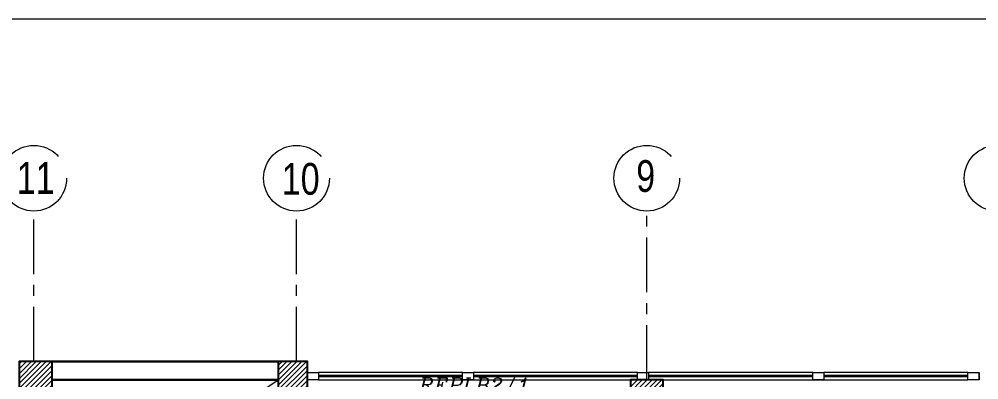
# Model space of a CAD drawing. Extents: x 990 to 1091, y 469 to 823.
# Drawn here: x 1012.31 to 1025.46, y 691.12 to 696.07 of the extents above; entities that cross this region are included whole.
import ezdxf

# ---------------------------------------------------------------- set-up
doc = ezdxf.new("R2010")
doc.units = 0
doc.header["$MEASUREMENT"] = 0
doc.linetypes.add('CENTERX2', pattern=[4, 2.5, -0.5, 0.5, -0.5])
for name, color, linetype, lineweight in [('axis', 252, 'CENTERX2', 5), ('Column', 252, 'CONTINUOUS', 25), ('elev', 252, 'CONTINUOUS', 9), ('hatch', 252, 'CONTINUOUS', 9), ('txt in circle', 252, 'CONTINUOUS', 13), ('UG-BORDER', 20, 'CONTINUOUS', 80), ('Wall', 252, 'CONTINUOUS', 30), ('WINDOW', 252, 'CONTINUOUS', 5)]:
    doc.layers.add(name, color=color, linetype=linetype, lineweight=lineweight)
doc.layers.add('TEXT-ELC', color=3, linetype='CONTINUOUS')
doc.styles.add('ROMANS', font='italic8.shx')
doc.styles.add('SOSA2', font='SOSA.shx', dxfattribs={"width": 0.8})
pattern_1 = [(45, (1234.8701, 353.998976), (-0.0336759605, 0.0336759605), [])]

# ---------------------------------------------------------------- blocks, each defined once
blk = doc.blocks.new('A$C11ED6BD5')
at = {"layer": 'axis', "color": 0, "ltscale": 0.3}
for p, q in [((-43.85, 22.2), (-43.85, 24.264)), ((-40.25, 22.2), (-40.25, 24.264)), ((-35.45, 21.95), (-35.45, 24.264))]:
    blk.add_line(p, q, dxfattribs=at)
at = {"layer": 'axis', "color": 0}
for centre in [(-43.85, 24.714), (-40.25, 24.714), (-35.45, 24.714), (-30.65, 24.714)]:
    blk.add_circle(centre, 0.45, dxfattribs=at)
at = {"layer": 'txt in circle', "color": 0, "ltscale": 0.01, "attachment_point": 5, "style": 'SOSA2'}
for s, insert, char_height in [('11', (-43.825, 24.717), 0.4355), ('10', (-40.192, 24.702), 0.4355), ('9', (-35.465, 24.741), 0.435)]:
    blk.add_mtext(s, dxfattribs=dict(at, insert=insert, char_height=char_height))

msp = doc.modelspace()

# ---------------------------------------------------------------- hatches: boundary and pattern name
at = {"layer": 'hatch'}
h = msp.add_hatch(dxfattribs=at)
h.set_pattern_fill('ANSI31', color=256, scale=0.015, style=0)
h.set_pattern_definition(pattern_1)
h.paths.add_polyline_path([(1012.313, 689.921), (1012.763, 689.921), (1012.763, 691.371), (1012.313, 691.371)])
h = msp.add_hatch(dxfattribs=at)
h.set_pattern_fill('ANSI31', color=256, scale=0.015, style=0)
h.set_pattern_definition(pattern_1)
h.paths.add_polyline_path([(1015.863, 689.821), (1016.263, 689.821), (1016.263, 691.371), (1015.863, 691.371)])
h = msp.add_hatch(dxfattribs=at)
h.set_pattern_fill('ANSI31', color=256, scale=0.015, style=0)
h.set_pattern_definition(pattern_1)
h.paths.add_polyline_path([(1020.688, 689.821), (1021.138, 689.821), (1021.138, 691.121), (1020.688, 691.121)])

# ---------------------------------------------------------------- linework, layer by layer
at = {"layer": 'Column'}
for points in [[(1012.313, 689.921), (1012.763, 689.921), (1012.763, 691.371), (1012.313, 691.371)], [(1012.313, 689.921), (1012.763, 689.921), (1012.763, 691.371), (1012.313, 691.371)], [(1015.863, 689.821), (1016.263, 689.821), (1016.263, 691.371), (1015.863, 691.371)], [(1015.863, 689.821), (1016.263, 689.821), (1016.263, 691.371), (1015.863, 691.371)], [(1020.688, 689.821), (1021.138, 689.821), (1021.138, 691.121), (1020.688, 691.121)]]:
    msp.add_lwpolyline(points, close=True, dxfattribs=at)
at = {"layer": 'elev', "linetype": 'Continuous'}
for points in [[(1016.263, 691.221), (1016.413, 691.221), (1016.413, 691.121), (1016.263, 691.121)], [(1016.263, 691.221), (1016.413, 691.221), (1016.413, 691.121), (1016.263, 691.121)], [(1016.263, 691.221), (1016.413, 691.221), (1016.413, 691.121), (1016.263, 691.121)], [(1016.263, 691.221), (1016.413, 691.221), (1016.413, 691.121), (1016.263, 691.121)], [(1018.388, 691.221), (1018.538, 691.221), (1018.538, 691.121), (1018.388, 691.121)], [(1018.388, 691.221), (1018.538, 691.221), (1018.538, 691.121), (1018.388, 691.121)], [(1018.388, 691.221), (1018.538, 691.221), (1018.538, 691.121), (1018.388, 691.121)], [(1018.388, 691.221), (1018.538, 691.221), (1018.538, 691.121), (1018.388, 691.121)], [(1020.788, 691.221), (1020.938, 691.221), (1020.938, 691.121), (1020.788, 691.121)], [(1020.788, 691.221), (1020.938, 691.221), (1020.938, 691.121), (1020.788, 691.121)], [(1020.788, 691.221), (1020.938, 691.221), (1020.938, 691.121), (1020.788, 691.121)], [(1020.788, 691.221), (1020.938, 691.221), (1020.938, 691.121), (1020.788, 691.121)], [(1023.188, 691.221), (1023.338, 691.221), (1023.338, 691.121), (1023.188, 691.121)], [(1023.188, 691.221), (1023.338, 691.221), (1023.338, 691.121), (1023.188, 691.121)], [(1023.188, 691.221), (1023.338, 691.221), (1023.338, 691.121), (1023.188, 691.121)], [(1023.188, 691.221), (1023.338, 691.221), (1023.338, 691.121), (1023.188, 691.121)], [(1025.313, 691.221), (1025.466, 691.221), (1025.466, 691.121), (1025.313, 691.121)], [(1025.313, 691.221), (1025.463, 691.221), (1025.463, 691.121), (1025.313, 691.121)], [(1025.313, 691.221), (1025.466, 691.221), (1025.466, 691.121), (1025.313, 691.121)], [(1025.313, 691.221), (1025.466, 691.221), (1025.466, 691.121), (1025.313, 691.121)]]:
    msp.add_lwpolyline(points, close=True, dxfattribs=at)
at = {"layer": 'hatch'}
msp.add_line((1014.363, 690.121), (1015.863, 691.121), dxfattribs=at)
at = {"layer": 'UG-BORDER', "color": 14, "lineweight": 20}
msp.add_line((1069.395, 696.065), (990.383, 696.065), dxfattribs=at)
at = {"layer": 'Wall', "linetype": 'Continuous'}
for p, q in [((1015.863, 691.371), (1012.763, 691.371)), ((1012.763, 691.121), (1015.863, 691.121))]:
    msp.add_line(p, q, dxfattribs=at)
at = {"layer": 'WINDOW', "linetype": 'Continuous'}
for p, q in [((1018.388, 691.221), (1016.413, 691.221)), ((1018.388, 691.181), (1016.413, 691.181)), ((1020.788, 691.221), (1018.538, 691.221)), ((1020.788, 691.181), (1018.538, 691.181)), ((1023.188, 691.221), (1020.938, 691.221)), ((1023.188, 691.181), (1020.938, 691.181)), ((1025.313, 691.221), (1023.338, 691.221)), ((1025.313, 691.181), (1023.338, 691.181)), ((1018.388, 691.161), (1016.413, 691.161)), ((1016.413, 691.121), (1020.688, 691.121)), ((1020.788, 691.161), (1018.538, 691.161)), ((1023.188, 691.161), (1020.938, 691.161)), ((1021.063, 691.121), (1025.313, 691.121)), ((1025.313, 691.161), (1023.338, 691.161))]:
    msp.add_line(p, q, dxfattribs=at)

# ---------------------------------------------------------------- block references
at = {"layer": 'axis'}
msp.add_blockref('A$C11ED6BD5', (1056.363, 669.171), dxfattribs=at)

# ---------------------------------------------------------------- texts
at = {"layer": 'TEXT-ELC', "color": 0, "style": 'ROMANS'}
msp.add_text('REPLB2/1', height=0.2, dxfattribs=at).set_placement((1017.79, 690.947, -162.979))

doc.saveas('drawing.dxf')
